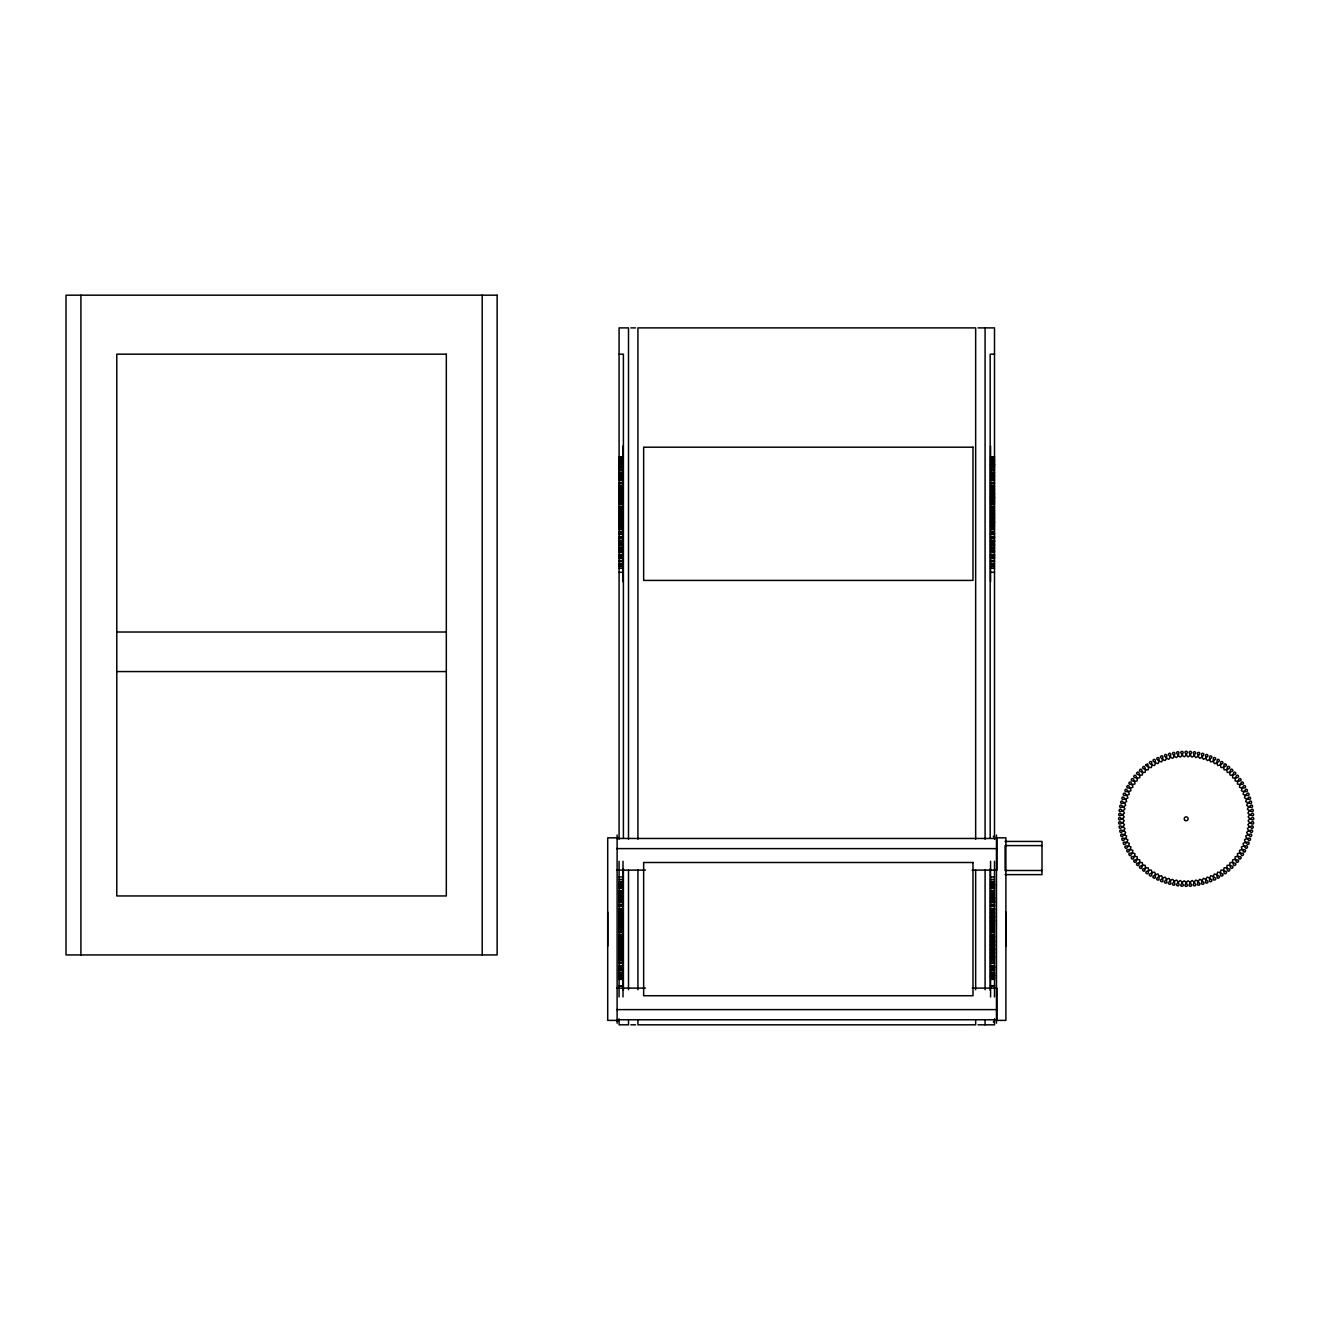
<?xml version="1.0" encoding="UTF-8"?>
<svg xmlns="http://www.w3.org/2000/svg" width="1320" height="1320" viewBox="0 0 1320 1320"><rect width="100%" height="100%" fill="white"/><g stroke="black" fill="none" stroke-linecap="round" stroke-linejoin="round"><path stroke-width="1.5" d="M630.861 327.888L635.563 327.888M978.021 327.888L994.505 327.888L994.505 839.239M619.08 354.189L623.403 354.189L623.403 838.2M994.505 354.189L990.181 354.189L990.181 838.2M619.08 456.753L623.007 456.753M990.577 456.753L994.505 456.753M619.08 457.215L623.007 457.215M990.577 457.215L994.505 457.215M619.08 458.799L623.007 458.799M990.577 458.799L994.505 458.799M619.08 459.31L623.007 459.31M990.577 459.31L994.505 459.31M619.08 460.168L623.007 460.168M990.577 460.168L994.505 460.168M619.08 460.762L623.007 460.762M990.577 460.762L994.505 460.762M619.08 461.06L623.007 461.06M990.577 461.06L994.505 461.06M619.08 461.62L623.007 461.62M990.577 461.62L994.505 461.62M619.08 462.247L623.007 462.363M990.577 462.247L994.505 462.363M619.08 463.534L623.007 463.534M990.577 463.534L994.505 463.534M619.08 464.145L623.007 464.145M990.577 464.145L994.505 464.145M619.08 464.524L623.007 464.524M990.577 464.524L994.505 464.524M619.08 464.772L623.007 464.772M990.577 464.772L994.505 464.772M619.08 465.036L623.007 465.036M990.577 465.036L994.505 465.036M619.08 465.481L623.007 465.481M990.577 465.481L994.505 465.481M619.08 466.207L623.007 466.207M990.577 466.207L994.505 466.207M619.08 466.867L623.007 466.983M990.577 466.867L994.505 466.983M619.08 467.544L623.007 467.379M990.577 467.544L994.505 467.379M619.08 469.062L623.007 469.062M990.577 469.062L994.505 469.062M619.08 469.771L623.007 469.771M990.577 469.771L994.505 469.771M619.08 470.151L623.007 470.151M990.577 470.151L994.505 470.151M619.08 472.098L623.007 472.098M990.577 472.098L994.505 472.098M619.08 472.84L623.007 472.84M990.577 472.84L994.505 472.84M619.08 473.105L623.007 473.105M990.577 473.105L994.505 473.105M619.08 473.962L623.007 473.962M990.577 473.962L994.505 473.962M619.08 475.447L623.007 475.299M990.577 475.447L994.505 475.299M619.08 476.074L623.007 476.108M990.577 476.108L994.505 476.074M619.08 476.223L623.007 476.223M990.577 476.223L994.505 476.223M619.08 477.13L623.007 477.13M990.577 477.13L994.505 477.13M619.08 478.665L623.007 478.665M990.577 478.665L994.505 478.665M619.08 479.49L623.007 479.457M990.577 479.49L994.505 479.457M619.08 480.43L623.007 480.43M990.577 480.43L994.505 480.43M619.08 482.576L623.007 482.576M990.577 482.576L994.505 482.576M619.08 482.988L623.007 482.889M990.577 482.889L994.505 482.988M619.08 483.862L623.007 483.862M990.577 483.862L994.505 483.862M619.08 485.76L623.007 485.76M990.577 485.76L994.505 485.76M619.08 486.635L623.007 486.635M990.577 486.635L994.505 486.635M619.08 487.41L623.007 487.41M990.577 487.41L994.505 487.41M619.08 488.779L623.007 488.779M990.577 488.779L994.505 488.779M619.08 489.489L623.007 489.489M990.577 489.489L994.505 489.489M619.08 490.38L623.007 490.38M990.577 490.38L994.505 490.38M619.08 491.073L623.007 491.073M990.577 491.073L994.505 491.073M619.08 492.409L623.007 492.409M990.577 492.409L994.505 492.409M619.08 493.317L623.007 493.317M990.577 493.317L994.505 493.317M619.08 493.762L623.007 493.762M990.577 493.762L994.505 493.762M619.08 494.224L623.007 494.224M990.577 494.224L994.505 494.224M619.08 494.818L623.007 494.818M990.577 494.818L994.505 494.818M619.08 496.106L623.007 496.106M990.577 496.106L994.505 496.106M619.08 496.897L623.007 496.897M990.577 496.897L994.505 496.897M619.08 497.228L623.007 497.228M990.577 497.228L994.505 497.228M619.08 497.558L623.007 497.558M990.577 497.558L994.505 497.558M619.08 498.151L623.007 498.151M990.577 498.151L994.505 498.151M619.08 498.63L623.007 498.63M990.577 498.63L994.505 498.63M619.08 499.867L623.007 499.867M990.577 499.867L994.505 499.867M619.08 500.676L623.007 500.676M990.577 500.676L994.505 500.676M619.08 501.188L623.007 501.188M990.577 501.188L994.505 501.188M619.08 502.128L623.007 502.128M990.577 502.128L994.505 502.128M619.08 502.524L623.007 502.524M990.577 502.524L994.505 502.524M619.08 503.695L623.007 503.695M990.577 503.695L994.505 503.695M619.08 504.52L623.007 504.52M990.577 504.52L994.505 504.52M619.08 506.451L623.007 506.451M990.577 506.451L994.505 506.451M619.08 507.556L623.007 507.556M990.577 507.556L994.505 507.556M619.08 508.382L623.007 508.382M990.577 508.382L994.505 508.382M619.08 510.213L623.007 510.213M990.577 510.213L994.505 510.213M619.08 510.394L623.007 510.394M990.577 510.394L994.505 510.394M619.08 511.451L623.007 511.451M990.577 511.451L994.505 511.451M619.08 512.275L623.007 512.275M990.577 512.275L994.505 512.275M619.08 513.332L623.007 513.332M990.577 513.332L994.505 513.332M619.08 515.344L623.007 515.344M990.577 515.344L994.505 515.344M619.08 516.186L623.007 516.186M990.577 516.186L994.505 516.186M619.08 517.226L623.007 517.226M990.577 517.226L994.505 517.226M619.08 517.407L623.007 517.407M990.577 517.407L994.505 517.407M619.08 518.364L623.007 518.331M990.577 518.331L994.505 518.364M619.08 519.238L623.007 519.238M990.577 519.238L994.505 519.238M619.08 520.063L623.007 520.063M990.577 520.063L994.505 520.063M619.08 521.185L623.007 521.185M990.577 521.185L994.505 521.185M619.08 521.466L623.007 521.466M990.577 521.466L994.505 521.466M619.08 522.291L623.007 522.291M990.577 522.291L994.505 522.291M619.08 522.407L623.007 522.407M990.577 522.407L994.505 522.407M619.08 523.116L623.007 523.116M990.577 523.116L994.505 523.116M619.08 523.924L623.007 523.924M990.577 523.924L994.505 523.924M619.08 525.112L623.007 525.112M990.577 525.112L994.505 525.112M619.08 525.492L623.007 525.492M990.577 525.492L994.505 525.492M619.08 526.433L623.007 526.433M990.577 526.433L994.505 526.433M619.08 527.753L623.007 527.753M990.577 527.753L994.505 527.753M619.08 528.99L623.007 528.99M990.577 528.99L994.505 528.99M619.08 529.485L623.007 529.485M990.577 529.485L994.505 529.485M619.08 531.531L623.007 531.531M990.577 531.531L994.505 531.531M619.08 532.818L623.007 532.818M990.577 532.818L994.505 532.818M619.08 533.395L623.007 533.395M990.577 533.395L994.505 533.395M619.08 533.874L623.007 533.874M990.577 533.874L994.505 533.874M619.08 534.303L623.007 534.303M990.577 534.303L994.505 534.303M619.08 536.563L623.007 536.563M990.577 536.563L994.505 536.563M619.08 537.24L623.007 537.24M990.577 537.24L994.505 537.24M619.08 537.587L623.007 537.587M990.577 537.587L994.505 537.587M619.08 538.131L623.007 538.131M990.577 538.131L994.505 538.131M619.08 540.21L623.007 540.21M990.577 540.21L994.505 540.21M619.08 541.002L623.007 541.002M990.577 541.002L994.505 541.002M619.08 541.216L623.007 541.216M990.577 541.216L994.505 541.216M619.08 541.612L623.007 541.612M990.577 541.612L994.505 541.612M619.08 541.86L623.007 541.86M990.577 541.86L994.505 541.86M619.08 543.774L623.007 543.774M990.577 543.774L994.505 543.774M619.08 544.747L623.007 544.632M990.577 544.747L994.505 544.632M619.08 545.044L623.007 545.044M990.577 545.044L994.505 545.044M619.08 545.473L623.007 545.473M990.577 545.473L994.505 545.473M619.08 547.206L623.007 547.206M990.577 547.206L994.505 547.206M619.08 548.146L623.007 548.163M990.577 548.146L994.505 548.163M619.08 548.971L623.007 548.971M990.577 548.971L994.505 548.971M619.08 550.506L623.007 550.506M990.577 550.506L994.505 550.506M619.08 551.397L623.007 551.397M990.577 551.397L994.505 551.397M619.08 551.545L623.007 551.545M990.577 551.545L994.505 551.545M619.08 552.321L623.007 552.321M990.577 552.321L994.505 552.321M619.08 554.532L623.007 554.515M990.577 554.515L994.505 554.532M619.08 554.779L623.007 554.779M990.577 554.779L994.505 554.779M619.08 555.159L623.007 555.159M990.577 555.159L994.505 555.159M619.08 555.522L623.007 555.522M990.577 555.522L994.505 555.522M619.08 556.66L623.007 556.66M990.577 556.66L994.505 556.66M619.08 557.469L623.007 557.469M990.577 557.469L994.505 557.469M619.08 557.865L623.007 557.865M990.577 557.865L994.505 557.865M619.08 558.558L623.007 558.558M990.577 558.558L994.505 558.558M619.08 560.769L623.007 560.769M990.577 560.769L994.505 560.769M619.08 561.413L623.007 561.413M990.577 561.413L994.505 561.413M619.08 563.475L623.007 563.475M990.577 563.475L994.505 563.475M619.08 564.086L623.007 564.086M990.577 564.086L994.505 564.086M619.08 565.999L623.007 565.999M990.577 565.999L994.505 565.999M619.08 566.56L623.007 566.56M990.577 566.56L994.505 566.56M619.08 568.309L623.007 568.309M990.577 568.309L994.505 568.309M619.08 572.286L623.007 572.286M990.577 572.286L994.505 572.286M116.787 632.016L446.325 632.016M116.787 671.566L446.325 671.566M617.116 837.837L607.712 837.837L607.712 1020.393L617.116 1020.393M996.468 837.837L1005.889 837.837L1005.889 1020.393L996.468 1020.393M616.638 838.464L996.947 838.464L996.947 870.111L972.279 870.111M1005.097 841.434L1041.991 841.434L1041.991 874.632L1005.097 874.632M1041.991 845.592L1005.097 845.592L1005.097 870.49L1041.991 870.49M616.638 848.611L996.947 848.611M616.638 870.111L645.43 870.111M619.08 876.925L623.007 876.925M990.577 876.925L994.505 876.925M619.08 879.45L623.007 879.45M990.577 879.45L994.505 879.45M619.08 881.512L623.007 881.512M990.577 881.512L994.505 881.512M619.08 882.156L623.007 882.156M990.577 882.156L994.505 882.156M619.08 883.426L623.007 883.426M990.577 883.426L994.505 883.426M619.08 884.367L623.007 884.367M990.577 884.367L994.505 884.367M619.08 885.456L623.007 885.522M990.577 885.522L994.505 885.456M619.08 886.264L623.007 886.264M990.577 886.264L994.505 886.264M619.08 887.403L623.007 887.403M990.577 887.403L994.505 887.403M619.08 888.145L623.007 888.145M990.577 888.145L994.505 888.145M619.08 888.409L623.007 888.409M990.577 888.409L994.505 888.409M619.08 890.604L623.007 890.604M990.577 890.604L994.505 890.604M619.08 891.528L623.007 891.38M990.577 891.528L994.505 891.38M619.08 892.419L623.007 892.419M990.577 892.419L994.505 892.419M619.08 893.953L623.007 893.953M990.577 893.953L994.505 893.953M619.08 894.795L623.007 894.762M990.577 894.762L994.505 894.795M619.08 895.719L623.007 895.719M990.577 895.719L994.505 895.719M619.08 897.171L623.007 897.171M990.577 897.171L994.505 897.171M619.08 897.451L623.007 897.451M990.577 897.451L994.505 897.451M619.08 897.88L623.007 897.88M990.577 897.88L994.505 897.88M619.08 899.168L623.007 899.168M990.577 899.168L994.505 899.168M619.08 900.57L623.007 900.57M990.577 900.57L994.505 900.57M619.08 901.065L623.007 901.065M990.577 901.065L994.505 901.065M619.08 901.312L623.007 901.312M990.577 901.312L994.505 901.312M619.08 901.708L623.007 901.708M990.577 901.708L994.505 901.708M619.08 901.939L623.007 901.939M990.577 901.939L994.505 901.939M619.08 902.715L623.007 902.715M990.577 902.715L994.505 902.715M619.08 904.794L623.007 904.794M990.577 904.794L994.505 904.794M619.08 905.339L623.007 905.339M990.577 905.339L994.505 905.339M619.08 905.685L623.007 905.685M990.577 905.685L994.505 905.685M619.08 906.378L623.007 906.378M990.577 906.378L994.505 906.378M619.08 908.622L623.007 908.622M990.577 908.622L994.505 908.622M619.08 909.067L623.007 909.067M990.577 909.067L994.505 909.067M619.08 909.529L623.007 909.529M990.577 909.529L994.505 909.529M619.08 910.124L623.007 910.124M990.577 910.124L994.505 910.124M619.08 911.394L623.007 911.394M990.577 911.394L994.505 911.394M607.712 912.12L607.712 946.11M1005.889 912.12L1005.889 946.11M619.08 912.516L623.007 912.516M990.577 912.516L994.505 912.516M619.08 912.862L623.007 912.862M990.577 912.862L994.505 912.862M619.08 913.44L623.007 913.44M990.577 913.44L994.505 913.44M619.08 913.935L623.007 913.935M990.577 913.935L994.505 913.935M619.08 915.172L623.007 915.172M990.577 915.172L994.505 915.172M619.08 915.981L623.007 915.981M990.577 915.981L994.505 915.981M619.08 916.493L623.007 916.493M990.577 916.493L994.505 916.493M619.08 916.724L623.007 916.724M990.577 916.724L994.505 916.724M619.08 917.433L623.007 917.433M990.577 917.433L994.505 917.433M619.08 917.812L623.007 917.812M990.577 917.812L994.505 917.812M619.08 919L623.007 919M990.577 919L994.505 919M619.08 919.826L623.007 919.826M990.577 919.826L994.505 919.826M619.08 920.518L623.007 920.518M990.577 920.518L994.505 920.518M619.08 920.65L623.007 920.65M990.577 920.65L994.505 920.65M619.08 921.459L623.007 921.459M990.577 921.459L994.505 921.459M619.08 921.739L623.007 921.739M990.577 921.739L994.505 921.739M619.08 922.861L623.007 922.861M990.577 922.861L994.505 922.861M619.08 923.686L623.007 923.686M990.577 923.686L994.505 923.686M619.08 924.561L623.007 924.594M990.577 924.594L994.505 924.561M619.08 925.518L623.007 925.518M990.577 925.518L994.505 925.518M619.08 926.755L623.007 926.755M990.577 926.755L994.505 926.755M619.08 927.58L623.007 927.58M990.577 927.58L994.505 927.58M619.08 928.554L623.007 928.636M990.577 928.554L994.505 928.636M619.08 929.593L623.007 929.593M990.577 929.593L994.505 929.593M619.08 930.649L623.007 930.649M990.577 930.649L994.505 930.649M619.08 931.474L623.007 931.474M990.577 931.474L994.505 931.474M619.08 932.53L623.007 932.53M990.577 932.53L994.505 932.53M619.08 934.543L623.007 934.543M990.577 934.543L994.505 934.543M619.08 935.368L623.007 935.368M990.577 935.368L994.505 935.368M619.08 936.474L623.007 936.474M990.577 936.474L994.505 936.474M619.08 936.771L623.007 936.771M990.577 936.771L994.505 936.771M619.08 937.711L623.007 937.711M990.577 937.711L994.505 937.711M619.08 938.404L623.007 938.404M990.577 938.404L994.505 938.404M619.08 939.23L623.007 939.23M990.577 939.23L994.505 939.23M619.08 940.401L623.007 940.401M990.577 940.401L994.505 940.401M619.08 940.797L623.007 940.797M990.577 940.797L994.505 940.797M619.08 941.506L623.007 941.506M990.577 941.506L994.505 941.506M619.08 941.737L623.007 941.737M990.577 941.737L994.505 941.737M619.08 942.249L623.007 942.249M990.577 942.249L994.505 942.249M619.08 943.057L623.007 943.057M990.577 943.057L994.505 943.057M619.08 944.295L623.007 944.295M990.577 944.295L994.505 944.295M619.08 944.774L623.007 944.774M990.577 944.774L994.505 944.774M619.08 945.368L623.007 945.368M990.577 945.368L994.505 945.368M619.08 945.697L623.007 945.697M990.577 945.697L994.505 945.697M619.08 946.028L623.007 946.028M990.577 946.028L994.505 946.028M619.08 946.82L623.007 946.82M990.577 946.82L994.505 946.82M619.08 948.106L623.007 948.106M990.577 948.106L994.505 948.106M619.08 948.701L623.007 948.701M990.577 948.701L994.505 948.701M619.08 949.162L623.007 949.162M990.577 949.162L994.505 949.162M619.08 949.608L623.007 949.608M990.577 949.608L994.505 949.608M619.08 949.74L623.007 949.74M990.577 949.74L994.505 949.74M619.08 950.532L623.007 950.532M990.577 950.532L994.505 950.532M619.08 951.852L623.007 951.852M990.577 951.852L994.505 951.852M619.08 952.545L623.007 952.545M990.577 952.545L994.505 952.545M619.08 952.891L623.007 952.891M990.577 952.891L994.505 952.891M619.08 953.436L623.007 953.37M990.577 953.37L994.505 953.436M619.08 954.145L623.007 954.145M990.577 954.145L994.505 954.145M619.08 955.515L623.007 955.515M990.577 955.515L994.505 955.515M619.08 956.291L623.007 956.522M990.577 956.522L994.505 956.291M619.08 956.918L623.007 956.918M990.577 956.918L994.505 956.918M619.08 957.165L623.007 957.165M990.577 957.165L994.505 957.165M619.08 957.66L623.007 957.66M990.577 957.66L994.505 957.66M619.08 959.062L623.007 959.062M990.577 959.062L994.505 959.062M619.08 959.937L623.007 960.036M990.577 960.036L994.505 959.937M619.08 960.778L623.007 960.778M990.577 960.778L994.505 960.778M619.08 962.495L623.007 962.495M990.577 962.495L994.505 962.495M619.08 963.435L623.007 963.468M990.577 963.468L994.505 963.435M619.08 965.811L623.007 965.811M990.577 965.811L994.505 965.811M619.08 966.702L623.007 966.702M990.577 966.702L994.505 966.702M619.08 966.817L623.007 966.851M990.577 966.851L994.505 966.817M619.08 968.962L623.007 968.962M990.577 968.962L994.505 968.962M619.08 969.82L623.007 969.82M990.577 969.82L994.505 969.82M619.08 970.084L623.007 970.084M990.577 970.084L994.505 970.084M619.08 970.827L623.007 970.827M990.577 970.827L994.505 970.827M619.08 972.774L623.007 972.691M990.577 972.774L994.505 972.691M619.08 973.285L623.007 973.17M990.577 973.17L994.505 973.285M619.08 973.863L623.007 973.863M990.577 973.863L994.505 973.863M619.08 974.787L623.007 974.787M990.577 974.787L994.505 974.787M619.08 975.381L623.007 975.381M990.577 975.381L994.505 975.381M619.08 975.562L623.007 975.562M990.577 975.562L994.505 975.562M619.08 975.942L623.007 976.057M990.577 976.057L994.505 975.942M619.08 976.717L623.007 976.717M990.577 976.717L994.505 976.717M619.08 977.443L623.007 977.443M990.577 977.443L994.505 977.443M619.08 978.153L623.007 978.153M990.577 978.153L994.505 978.153M619.08 978.78L623.007 978.78M990.577 978.78L994.505 978.78M619.08 979.39L623.007 979.39M990.577 979.39L994.505 979.39M619.08 985.71L623.007 985.71M990.577 985.71L994.505 985.71M619.08 986.172L623.007 986.172M990.577 986.172L994.505 986.172M616.638 988.119L645.43 988.119M972.279 988.119L996.947 988.119L996.947 1019.766L616.638 1019.766M616.638 1009.618L996.947 1009.618M617.116 1020.888L618.304 1020.888M630.861 1024.815L635.563 1024.815M978.021 1024.815L994.505 1024.815L994.505 1018.743M996.468 835.032L996.468 1023.198M994.505 861.284L994.505 996.947M990.577 445.978L990.577 581.641M990.577 861.284L990.577 996.947M990.181 868.824L990.181 990.28M985.083 327.888L985.083 839.239M985.083 870.012L985.083 989.752M985.083 1020.69L985.083 1024.815M975.661 839.239L975.661 327.888L637.923 327.888L637.923 839.239M975.661 870.012L975.661 989.752M975.661 1020.69L975.661 1024.815L637.923 1024.815L637.923 1020.69M637.923 870.012L637.923 989.752M628.501 839.239L628.501 327.888L619.08 327.888L619.08 839.239M628.501 870.012L628.501 989.752M628.501 1020.69L628.501 1024.815L619.08 1024.815L619.08 1018.743M623.403 868.824L623.403 990.28M623.007 445.978L623.007 581.641M623.007 861.284L623.007 996.947M619.08 861.284L619.08 996.947M617.116 835.032L617.116 1023.198M482.212 295.185L482.212 954.938M80.916 295.185L80.916 954.938M993.597 1021.515A3.498 2.475 -90 0 1 993.349 1021.96M993.333 836.286A3.118 2.211 -90 0 1 993.547 836.698M1145.793 764.89L1147.575 766.573A2.475 2.475 0 0 1 1148.218 767.25A2.838 2.838 0 0 1 1148.614 768.124L1148.186 769.84L1146.42 769.84A2.838 2.838 0 0 1 1145.645 769.246A2.475 2.475 0 0 1 1145.166 768.454C1145.248 763.966 1139.886 767.992 1144.374 769.098A2.475 2.475 0 0 1 1145.067 769.725A2.838 2.838 0 0 1 1145.496 770.583L1145.182 772.332L1143.417 772.431A2.838 2.838 0 0 1 1142.609 771.886A2.475 2.475 0 0 1 1142.08 771.127C1141.849 766.623 1136.801 771.012 1141.338 771.82A2.475 2.475 0 0 1 1142.064 772.398A2.838 2.838 0 0 1 1142.543 773.239L1142.344 774.988L1140.595 775.203A2.838 2.838 0 0 1 1139.754 774.708A2.475 2.475 0 0 1 1139.176 773.982C1139.143 769.577 1133.797 773.998 1138.484 774.724A2.475 2.475 0 0 1 1139.226 775.269A2.838 2.838 0 0 1 1139.77 776.061L1139.737 777.744L1137.939 778.156A2.838 2.838 0 0 1 1137.081 777.711A2.475 2.475 0 0 1 1136.454 777.034C1135.464 772.497 1131.306 777.678 1135.794 777.81A2.475 2.475 0 0 1 1136.586 778.305A2.838 2.838 0 0 1 1137.18 779.064L1137.197 780.829L1135.48 781.259A2.838 2.838 0 0 1 1134.59 780.879A2.475 2.475 0 0 1 1133.929 780.236C1133.138 775.846 1128.649 781.11 1133.319 781.06A2.475 2.475 0 0 1 1134.144 781.489A2.838 2.838 0 0 1 1134.787 782.215L1134.969 783.898L1133.22 784.509A2.838 2.838 0 0 1 1132.312 784.195A2.475 2.475 0 0 1 1131.603 783.585C1130.563 779.295 1126.306 784.575 1131.058 784.443A2.475 2.475 0 0 1 1131.9 784.839A2.838 2.838 0 0 1 1132.593 785.515L1132.824 787.264L1131.174 787.908A2.838 2.838 0 0 1 1130.25 787.644A2.475 2.475 0 0 1 1129.491 787.083C1128.204 782.777 1124.359 788.535 1129.013 787.974A2.475 2.475 0 0 1 1129.87 788.304A2.838 2.838 0 0 1 1130.597 788.947L1130.943 790.68L1129.342 791.422A2.838 2.838 0 0 1 1128.402 791.208A2.475 2.475 0 0 1 1127.61 790.713C1125.729 786.538 1122.676 792.511 1127.181 791.62A2.475 2.475 0 0 1 1128.072 791.901A2.838 2.838 0 0 1 1128.831 792.495L1129.293 794.211L1127.726 795.036A2.838 2.838 0 0 1 1126.768 794.887A2.475 2.475 0 0 1 1125.96 794.442C1123.947 790.399 1121.092 796.537 1125.597 795.382A2.475 2.475 0 0 1 1126.488 795.597A2.838 2.838 0 0 1 1127.296 796.158L1127.857 797.824L1126.356 798.765A2.838 2.838 0 0 1 1125.382 798.666A2.475 2.475 0 0 1 1124.557 798.27C1122.313 794.327 1119.772 800.596 1124.244 799.227A2.475 2.475 0 0 1 1125.151 799.392A2.838 2.838 0 0 1 1125.993 799.887L1126.669 801.421L1125.217 802.56A2.838 2.838 0 0 1 1124.244 802.527A2.475 2.475 0 0 1 1123.386 802.18C1120.96 798.385 1118.782 804.853 1123.139 803.154A2.475 2.475 0 0 1 1124.062 803.269A2.838 2.838 0 0 1 1124.92 803.715L1125.696 805.2L1124.31 806.421A2.838 2.838 0 0 1 1123.336 806.454A2.475 2.475 0 0 1 1122.462 806.157C1119.64 802.51 1118.106 809.127 1122.28 807.147A2.475 2.475 0 0 1 1123.205 807.196A2.838 2.838 0 0 1 1124.095 807.576L1124.97 809.011L1123.65 810.315A2.838 2.838 0 0 1 1122.693 810.414A2.475 2.475 0 0 1 1121.802 810.183C1118.997 806.685 1117.462 813.351 1121.67 811.189A2.475 2.475 0 0 1 1122.594 811.173A2.838 2.838 0 0 1 1123.501 811.503L1124.458 812.988L1123.254 814.259A2.838 2.838 0 0 1 1122.297 814.423A2.475 2.475 0 0 1 1121.373 814.242C1118.271 810.909 1117.363 817.723 1121.323 815.248A2.475 2.475 0 0 1 1122.247 815.183A2.838 2.838 0 0 1 1123.171 815.446L1124.227 816.865L1123.089 818.218A2.838 2.838 0 0 1 1122.132 818.433A2.475 2.475 0 0 1 1121.224 818.317C1117.809 815.232 1117.462 822.03 1121.224 819.324A2.475 2.475 0 0 1 1122.132 819.208A2.838 2.838 0 0 1 1123.089 819.423L1124.227 820.76L1123.171 822.195A2.838 2.838 0 0 1 1122.247 822.459A2.475 2.475 0 0 1 1121.323 822.393C1117.743 819.505 1117.809 826.353 1121.373 823.399A2.475 2.475 0 0 1 1122.297 823.218A2.838 2.838 0 0 1 1123.254 823.383L1124.458 824.654L1123.501 826.138A2.838 2.838 0 0 1 1122.594 826.468A2.475 2.475 0 0 1 1121.67 826.452C1117.891 823.795 1118.486 830.692 1121.802 827.458A2.475 2.475 0 0 1 1122.693 827.227A2.838 2.838 0 0 1 1123.65 827.31L1124.953 828.514L1124.095 830.049A2.838 2.838 0 0 1 1123.205 830.445A2.475 2.475 0 0 1 1122.28 830.494C1118.436 828.036 1119.294 834.916 1122.462 831.484A2.475 2.475 0 0 1 1123.336 831.188A2.838 2.838 0 0 1 1124.31 831.22L1125.679 832.342L1124.92 833.927A2.838 2.838 0 0 1 1124.062 834.372A2.475 2.475 0 0 1 1123.139 834.487C1119.112 832.293 1120.597 839.19 1123.386 835.461A2.475 2.475 0 0 1 1124.244 835.114A2.838 2.838 0 0 1 1125.217 835.082L1126.653 836.105L1125.993 837.755A2.838 2.838 0 0 1 1125.151 838.249A2.475 2.475 0 0 1 1124.244 838.414C1120.119 836.418 1121.835 843.183 1124.557 839.371A2.475 2.475 0 0 1 1125.382 838.976A2.838 2.838 0 0 1 1126.356 838.876L1127.857 839.817L1127.296 841.483A2.838 2.838 0 0 1 1126.488 842.044A2.475 2.475 0 0 1 1125.597 842.259C1121.307 840.625 1123.584 847.176 1125.96 843.199A2.475 2.475 0 0 1 1126.768 842.754A2.838 2.838 0 0 1 1127.726 842.589L1129.293 843.43L1128.831 845.147A2.838 2.838 0 0 1 1128.072 845.74A2.475 2.475 0 0 1 1127.181 846.021C1122.825 844.684 1125.564 851.103 1127.61 846.928A2.475 2.475 0 0 1 1128.402 846.433A2.838 2.838 0 0 1 1129.342 846.219L1130.943 846.961L1130.597 848.694A2.838 2.838 0 0 1 1129.87 849.337A2.475 2.475 0 0 1 1129.013 849.668C1124.524 848.529 1127.643 854.816 1129.491 850.558A2.475 2.475 0 0 1 1130.25 849.997A2.838 2.838 0 0 1 1131.174 849.733L1132.824 850.377L1132.593 852.126A2.838 2.838 0 0 1 1131.9 852.803A2.475 2.475 0 0 1 1131.058 853.198C1126.537 852.39 1130.101 858.445 1131.603 854.057A2.475 2.475 0 0 1 1132.312 853.446A2.838 2.838 0 0 1 1133.22 853.132L1134.903 853.66L1134.787 855.426A2.838 2.838 0 0 1 1134.144 856.152A2.475 2.475 0 0 1 1133.319 856.581C1128.765 856.102 1132.791 861.894 1133.929 857.406A2.475 2.475 0 0 1 1134.59 856.762A2.838 2.838 0 0 1 1135.48 856.383L1137.197 856.812L1137.18 858.577A2.838 2.838 0 0 1 1136.586 859.336A2.475 2.475 0 0 1 1135.794 859.832C1131.19 859.551 1135.514 865.178 1136.454 860.607A2.475 2.475 0 0 1 1137.081 859.93A2.838 2.838 0 0 1 1137.939 859.485L1139.671 859.815L1139.77 861.564A2.838 2.838 0 0 1 1139.226 862.372A2.475 2.475 0 0 1 1138.484 862.917C1133.962 862.752 1138.368 868.329 1139.176 863.643A2.475 2.475 0 0 1 1139.754 862.933A2.838 2.838 0 0 1 1140.595 862.439L1142.344 862.653L1142.559 864.402A2.838 2.838 0 0 1 1142.064 865.243A2.475 2.475 0 0 1 1141.338 865.821C1136.734 866.019 1141.618 871.183 1142.08 866.514A2.475 2.475 0 0 1 1142.609 865.755A2.838 2.838 0 0 1 1143.417 865.21L1145.182 865.309L1145.496 867.042A2.838 2.838 0 0 1 1145.067 867.916A2.475 2.475 0 0 1 1144.374 868.543C1139.902 868.741 1144.836 874.005 1145.166 869.187A2.475 2.475 0 0 1 1145.645 868.395A2.838 2.838 0 0 1 1146.42 867.801L1148.186 867.801L1148.614 869.5A2.838 2.838 0 0 1 1148.218 870.391A2.475 2.475 0 0 1 1147.575 871.068C1143.037 872.041 1148.73 876.282 1148.4 871.662A2.475 2.475 0 0 1 1148.845 870.853A2.838 2.838 0 0 1 1149.572 870.21L1151.337 870.078L1151.865 871.761A2.838 2.838 0 0 1 1151.535 872.685A2.475 2.475 0 0 1 1150.941 873.394C1146.42 874.533 1152.343 878.559 1151.799 873.939A2.475 2.475 0 0 1 1152.178 873.081A2.838 2.838 0 0 1 1152.871 872.404L1154.62 872.173L1155.264 873.823A2.838 2.838 0 0 1 1154.984 874.747A2.475 2.475 0 0 1 1154.439 875.49C1150.034 877.041 1156.237 880.506 1155.33 875.985A2.475 2.475 0 0 1 1155.66 875.111A2.838 2.838 0 0 1 1156.303 874.384L1158.036 874.038L1158.778 875.655A2.838 2.838 0 0 1 1158.564 876.595A2.475 2.475 0 0 1 1158.053 877.371C1153.729 879.219 1160.197 882.239 1158.976 877.8A2.475 2.475 0 0 1 1159.257 876.925A2.838 2.838 0 0 1 1159.851 876.15L1161.551 875.704L1162.392 877.255A2.838 2.838 0 0 1 1162.243 878.212A2.475 2.475 0 0 1 1161.782 879.021C1157.657 881.249 1164.289 883.674 1162.738 879.4A2.475 2.475 0 0 1 1162.953 878.493A2.838 2.838 0 0 1 1163.497 877.701L1165.18 877.14L1166.104 878.641A2.838 2.838 0 0 1 1166.022 879.599A2.475 2.475 0 0 1 1165.609 880.44C1161.583 882.684 1168.332 885.076 1166.583 880.753A2.475 2.475 0 0 1 1166.748 879.829A2.838 2.838 0 0 1 1167.243 879.005L1168.876 878.345L1169.899 879.78A2.838 2.838 0 0 1 1169.883 880.737A2.475 2.475 0 0 1 1169.52 881.611C1165.593 883.889 1172.44 886.215 1170.51 881.859A2.475 2.475 0 0 1 1170.609 880.935A2.838 2.838 0 0 1 1171.054 880.077L1172.655 879.301L1173.76 880.671A2.838 2.838 0 0 1 1173.793 881.644A2.475 2.475 0 0 1 1173.496 882.519C1169.784 885.258 1176.764 886.793 1174.503 882.717A2.475 2.475 0 0 1 1174.553 881.793A2.838 2.838 0 0 1 1174.932 880.902L1176.466 880.044L1177.671 881.331A2.838 2.838 0 0 1 1177.77 882.304A2.475 2.475 0 0 1 1177.522 883.195C1173.958 886.132 1181.07 887.271 1178.529 883.327A2.475 2.475 0 0 1 1178.529 882.387A2.838 2.838 0 0 1 1178.859 881.48L1180.344 880.522L1181.614 881.743A2.838 2.838 0 0 1 1181.763 882.701A2.475 2.475 0 0 1 1181.582 883.608C1178.314 887.122 1185.591 887.122 1182.604 883.674A2.475 2.475 0 0 1 1182.522 882.75A2.838 2.838 0 0 1 1182.803 881.826L1184.222 880.77L1185.574 881.909A2.838 2.838 0 0 1 1185.789 882.849A2.475 2.475 0 0 1 1185.657 883.773C1182.604 887.221 1189.749 887.32 1186.68 883.773A2.475 2.475 0 0 1 1186.548 882.849A2.838 2.838 0 0 1 1186.763 881.909L1188.116 880.77L1189.534 881.826A2.838 2.838 0 0 1 1189.815 882.75A2.475 2.475 0 0 1 1189.749 883.674C1186.779 887.122 1194.022 887.139 1190.755 883.608A2.475 2.475 0 0 1 1190.574 882.701A2.838 2.838 0 0 1 1190.722 881.743L1192.009 880.522L1193.495 881.48A2.838 2.838 0 0 1 1193.824 882.387A2.475 2.475 0 0 1 1193.808 883.327C1191.118 887.106 1198.378 886.281 1194.814 883.195A2.475 2.475 0 0 1 1194.567 882.304A2.838 2.838 0 0 1 1194.666 881.331L1195.87 880.044L1197.405 880.902A2.838 2.838 0 0 1 1197.801 881.793A2.475 2.475 0 0 1 1197.851 882.717C1195.557 886.842 1202.586 885.208 1198.841 882.519A2.475 2.475 0 0 1 1198.543 881.644A2.838 2.838 0 0 1 1198.576 880.671L1199.698 879.301L1201.282 880.077A2.838 2.838 0 0 1 1201.728 880.935A2.475 2.475 0 0 1 1201.827 881.859C1199.781 886.05 1206.744 884.12 1202.817 881.611A2.475 2.475 0 0 1 1202.47 880.737A2.838 2.838 0 0 1 1202.438 879.78L1203.46 878.345L1205.094 879.005A2.838 2.838 0 0 1 1205.589 879.829A2.475 2.475 0 0 1 1205.754 880.753C1203.988 885.076 1210.786 882.684 1206.727 880.44A2.475 2.475 0 0 1 1206.315 879.599A2.838 2.838 0 0 1 1206.232 878.641L1207.173 877.14L1208.839 877.701A2.838 2.838 0 0 1 1209.384 878.493A2.475 2.475 0 0 1 1209.615 879.4C1208.196 883.922 1214.796 880.852 1210.555 879.021A2.475 2.475 0 0 1 1210.093 878.212A2.838 2.838 0 0 1 1209.945 877.255L1210.786 875.704L1212.486 876.15A2.838 2.838 0 0 1 1213.097 876.925A2.475 2.475 0 0 1 1213.361 877.8C1212.123 882.239 1218.64 879.219 1214.284 877.371A2.475 2.475 0 0 1 1213.773 876.595A2.838 2.838 0 0 1 1213.575 875.655L1214.301 874.038L1216.034 874.384A2.838 2.838 0 0 1 1216.677 875.111A2.475 2.475 0 0 1 1217.024 875.985C1216.198 880.638 1222.32 876.793 1217.898 875.49A2.475 2.475 0 0 1 1217.353 874.747A2.838 2.838 0 0 1 1217.089 873.823L1217.716 872.173L1219.466 872.404A2.838 2.838 0 0 1 1220.159 873.081A2.475 2.475 0 0 1 1220.538 873.939C1219.861 878.46 1225.966 874.714 1221.396 873.394A2.475 2.475 0 0 1 1220.802 872.685A2.838 2.838 0 0 1 1220.472 871.761L1221 870.078L1222.765 870.21A2.838 2.838 0 0 1 1223.491 870.853A2.475 2.475 0 0 1 1223.937 871.662C1223.722 876.397 1229.283 871.794 1224.762 871.068A2.475 2.475 0 0 1 1224.118 870.391A2.838 2.838 0 0 1 1223.739 869.5L1224.151 867.801L1225.917 867.801A2.838 2.838 0 0 1 1226.693 868.395A2.475 2.475 0 0 1 1227.188 869.187C1227.105 873.807 1232.599 869.22 1227.963 868.543A2.475 2.475 0 0 1 1227.286 867.916A2.838 2.838 0 0 1 1226.841 867.042L1227.154 865.309L1228.92 865.21A2.838 2.838 0 0 1 1229.728 865.755A2.475 2.475 0 0 1 1230.256 866.514C1230.586 871.167 1235.652 866.101 1230.999 865.821A2.475 2.475 0 0 1 1230.273 865.243A2.838 2.838 0 0 1 1229.794 864.402L1229.993 862.653L1231.758 862.439A2.838 2.838 0 0 1 1232.583 862.933A2.475 2.475 0 0 1 1233.177 863.643C1233.639 868.18 1238.605 863.115 1233.87 862.917A2.475 2.475 0 0 1 1233.111 862.372A2.838 2.838 0 0 1 1232.566 861.564L1232.666 859.815L1234.398 859.485A2.838 2.838 0 0 1 1235.256 859.93A2.475 2.475 0 0 1 1235.899 860.607C1236.856 865.21 1241.097 859.485 1236.543 859.832A2.475 2.475 0 0 1 1235.751 859.336A2.838 2.838 0 0 1 1235.157 858.577L1235.14 856.812L1236.856 856.383A2.838 2.838 0 0 1 1237.747 856.762A2.475 2.475 0 0 1 1238.424 857.406C1239.612 861.927 1243.621 855.954 1239.018 856.581A2.475 2.475 0 0 1 1238.193 856.152A2.838 2.838 0 0 1 1237.549 855.426L1237.434 853.66L1239.117 853.132A2.838 2.838 0 0 1 1240.024 853.446A2.475 2.475 0 0 1 1240.734 854.057C1242.433 858.445 1245.783 852.192 1241.278 853.198A2.475 2.475 0 0 1 1240.437 852.803A2.838 2.838 0 0 1 1239.76 852.126L1239.513 850.377L1241.163 849.733A2.838 2.838 0 0 1 1242.103 849.997A2.475 2.475 0 0 1 1242.846 850.558C1244.414 854.782 1247.994 848.776 1243.324 849.668A2.475 2.475 0 0 1 1242.466 849.337A2.838 2.838 0 0 1 1241.741 848.694L1241.394 846.961L1242.995 846.219A2.838 2.838 0 0 1 1243.951 846.433A2.475 2.475 0 0 1 1244.727 846.928C1246.921 851.086 1249.528 844.47 1245.156 846.021A2.475 2.475 0 0 1 1244.265 845.74A2.838 2.838 0 0 1 1243.506 845.147L1243.061 843.43L1244.611 842.589A2.838 2.838 0 0 1 1245.568 842.737A2.475 2.475 0 0 1 1246.377 843.199C1248.67 847.242 1251.03 840.625 1246.74 842.259A2.475 2.475 0 0 1 1245.849 842.044A2.838 2.838 0 0 1 1245.041 841.483L1244.479 839.817L1245.981 838.876A2.838 2.838 0 0 1 1246.955 838.976A2.475 2.475 0 0 1 1247.779 839.371C1250.337 843.249 1252.267 836.534 1248.093 838.414A2.475 2.475 0 0 1 1247.186 838.249A2.838 2.838 0 0 1 1246.344 837.755L1245.684 836.105L1247.12 835.082A2.838 2.838 0 0 1 1248.093 835.114A2.475 2.475 0 0 1 1248.951 835.461C1251.871 839.091 1253.257 832.26 1249.198 834.487A2.475 2.475 0 0 1 1248.291 834.372A2.838 2.838 0 0 1 1247.416 833.927L1246.657 832.342L1248.027 831.22A2.838 2.838 0 0 1 1249 831.188A2.475 2.475 0 0 1 1249.875 831.484C1252.993 834.916 1254 828.019 1250.056 830.494A2.475 2.475 0 0 1 1249.132 830.445A2.838 2.838 0 0 1 1248.241 830.049L1247.383 828.514L1248.687 827.31A2.838 2.838 0 0 1 1249.644 827.227A2.475 2.475 0 0 1 1250.551 827.458C1253.918 830.726 1254.347 823.696 1250.667 826.452A2.475 2.475 0 0 1 1249.743 826.468A2.838 2.838 0 0 1 1248.835 826.138L1247.878 824.654L1249.099 823.383A2.838 2.838 0 0 1 1250.056 823.218A2.475 2.475 0 0 1 1250.964 823.399C1254.561 826.353 1254.594 819.505 1251.03 822.393A2.475 2.475 0 0 1 1250.106 822.459A2.838 2.838 0 0 1 1249.166 822.195L1248.126 820.76L1249.248 819.423A2.838 2.838 0 0 1 1250.205 819.208A2.475 2.475 0 0 1 1251.112 819.324C1254.792 822.112 1254.577 815.215 1251.112 818.317A2.475 2.475 0 0 1 1250.205 818.433A2.838 2.838 0 0 1 1249.248 818.218L1248.126 816.865L1249.166 815.446A2.838 2.838 0 0 1 1250.106 815.183A2.475 2.475 0 0 1 1251.03 815.248C1255.023 817.723 1254.033 810.909 1250.964 814.242A2.475 2.475 0 0 1 1250.056 814.423A2.838 2.838 0 0 1 1249.099 814.259L1247.895 813.087L1248.835 811.503A2.838 2.838 0 0 1 1249.743 811.173A2.475 2.475 0 0 1 1250.667 811.189C1254.759 813.417 1253.538 806.718 1250.551 810.183A2.475 2.475 0 0 1 1249.644 810.414A2.838 2.838 0 0 1 1248.687 810.315L1247.383 809.127L1248.241 807.576A2.838 2.838 0 0 1 1249.132 807.196A2.475 2.475 0 0 1 1250.056 807.147C1254.363 808.978 1252.614 802.527 1249.875 806.157A2.475 2.475 0 0 1 1249 806.454A2.838 2.838 0 0 1 1248.027 806.421L1246.657 805.299L1247.416 803.715A2.838 2.838 0 0 1 1248.291 803.269A2.475 2.475 0 0 1 1249.198 803.154C1253.389 805.117 1251.459 798.286 1248.951 802.18A2.475 2.475 0 0 1 1248.093 802.527A2.838 2.838 0 0 1 1247.12 802.56L1245.684 801.52L1246.344 799.887A2.838 2.838 0 0 1 1247.186 799.392A2.475 2.475 0 0 1 1248.093 799.227C1252.35 800.728 1250.37 794.392 1247.779 798.27A2.475 2.475 0 0 1 1246.955 798.666A2.838 2.838 0 0 1 1245.981 798.765L1244.479 797.824L1245.041 796.141A2.838 2.838 0 0 1 1245.849 795.597A2.475 2.475 0 0 1 1246.74 795.382C1251.228 796.636 1248.324 790.333 1246.377 794.442A2.475 2.475 0 0 1 1245.568 794.887A2.838 2.838 0 0 1 1244.611 795.036L1243.093 794.293L1243.506 792.495A2.838 2.838 0 0 1 1244.265 791.901A2.475 2.475 0 0 1 1245.156 791.62C1249.71 792.445 1246.558 786.505 1244.727 790.713A2.475 2.475 0 0 1 1243.951 791.208A2.838 2.838 0 0 1 1242.995 791.422L1241.443 790.779L1241.741 788.947A2.838 2.838 0 0 1 1242.466 788.304A2.475 2.475 0 0 1 1243.324 787.974C1247.862 788.584 1244.562 782.809 1242.846 787.083A2.475 2.475 0 0 1 1242.103 787.644A2.838 2.838 0 0 1 1241.163 787.908L1239.513 787.264L1239.76 785.515A2.838 2.838 0 0 1 1240.437 784.839A2.475 2.475 0 0 1 1241.278 784.443C1245.882 784.806 1242.12 779.229 1240.734 783.585A2.475 2.475 0 0 1 1240.024 784.195A2.838 2.838 0 0 1 1239.117 784.509L1237.434 783.981L1237.549 782.215A2.838 2.838 0 0 1 1238.193 781.489A2.475 2.475 0 0 1 1239.018 781.06C1243.506 781.291 1239.645 775.714 1238.424 780.236A2.475 2.475 0 0 1 1237.747 780.879A2.838 2.838 0 0 1 1236.856 781.259L1235.207 780.912L1235.157 779.064A2.838 2.838 0 0 1 1235.751 778.305A2.475 2.475 0 0 1 1236.543 777.81C1241.196 777.463 1236.51 772.563 1235.899 777.034A2.475 2.475 0 0 1 1235.256 777.711A2.838 2.838 0 0 1 1234.398 778.156L1232.666 777.827L1232.566 776.061A2.838 2.838 0 0 1 1233.111 775.269A2.475 2.475 0 0 1 1233.87 774.724C1238.341 774.312 1233.903 769.428 1233.177 773.982A2.475 2.475 0 0 1 1232.583 774.708A2.838 2.838 0 0 1 1231.758 775.203L1230.075 775.071L1229.794 773.239A2.838 2.838 0 0 1 1230.273 772.398A2.475 2.475 0 0 1 1230.999 771.82C1235.586 770.929 1230.438 766.656 1230.256 771.127A2.475 2.475 0 0 1 1229.728 771.886A2.838 2.838 0 0 1 1228.92 772.431L1227.237 772.398L1226.841 770.583A2.838 2.838 0 0 1 1227.27 769.725A2.475 2.475 0 0 1 1227.963 769.098C1232.517 767.861 1226.957 763.983 1227.188 768.454A2.475 2.475 0 0 1 1226.693 769.246A2.838 2.838 0 0 1 1225.917 769.824L1224.151 769.84L1223.739 768.124A2.838 2.838 0 0 1 1224.118 767.233A2.475 2.475 0 0 1 1224.762 766.573C1229.168 765.303 1223.458 761.442 1223.937 765.98A2.475 2.475 0 0 1 1223.491 766.788A2.838 2.838 0 0 1 1222.765 767.432L1221 767.563L1220.472 765.88A2.838 2.838 0 0 1 1220.802 764.957A2.475 2.475 0 0 1 1221.396 764.247C1225.736 762.597 1219.861 759.247 1220.538 763.702A2.475 2.475 0 0 1 1220.159 764.544A2.838 2.838 0 0 1 1219.466 765.237L1217.716 765.468L1217.089 763.818A2.838 2.838 0 0 1 1217.353 762.894A2.475 2.475 0 0 1 1217.898 762.152C1222.056 760.353 1216.314 757.086 1217.007 761.656A2.475 2.475 0 0 1 1216.677 762.531A2.838 2.838 0 0 1 1216.034 763.257L1214.4 763.636L1213.575 761.986A2.838 2.838 0 0 1 1213.773 761.046A2.475 2.475 0 0 1 1214.284 760.27C1218.443 758.059 1212.222 755.518 1213.361 759.841A2.475 2.475 0 0 1 1213.08 760.716A2.838 2.838 0 0 1 1212.486 761.491L1210.786 761.937L1209.945 760.386A2.838 2.838 0 0 1 1210.093 759.429A2.475 2.475 0 0 1 1210.555 758.62C1214.515 756.36 1208.262 753.868 1209.615 758.241A2.475 2.475 0 0 1 1209.384 759.148A2.838 2.838 0 0 1 1208.839 759.94L1207.272 760.534L1206.232 759A2.838 2.838 0 0 1 1206.315 758.043A2.475 2.475 0 0 1 1206.727 757.202C1210.473 754.545 1204.12 752.631 1205.754 756.888A2.475 2.475 0 0 1 1205.589 757.812A2.838 2.838 0 0 1 1205.094 758.637L1203.46 759.297L1202.438 757.861A2.838 2.838 0 0 1 1202.47 756.888A2.475 2.475 0 0 1 1202.817 756.03C1206.43 753.241 1199.88 751.641 1201.827 755.783A2.475 2.475 0 0 1 1201.728 756.707A2.838 2.838 0 0 1 1201.282 757.564L1199.797 758.356L1198.576 756.97A2.838 2.838 0 0 1 1198.543 755.997A2.475 2.475 0 0 1 1198.841 755.122C1202.239 751.921 1195.672 750.948 1197.834 754.924A2.475 2.475 0 0 1 1197.801 755.848A2.838 2.838 0 0 1 1197.405 756.739L1195.87 757.597L1194.666 756.31A2.838 2.838 0 0 1 1194.567 755.337A2.475 2.475 0 0 1 1194.814 754.446C1198.032 751.13 1191.349 750.453 1193.808 754.314A2.475 2.475 0 0 1 1193.824 755.238A2.838 2.838 0 0 1 1193.478 756.162L1192.009 757.119L1190.722 755.898A2.838 2.838 0 0 1 1190.574 754.941A2.475 2.475 0 0 1 1190.755 754.034C1193.742 750.552 1187.125 750.238 1189.749 753.967A2.475 2.475 0 0 1 1189.815 754.891A2.838 2.838 0 0 1 1189.534 755.815L1188.214 756.871L1186.763 755.733A2.838 2.838 0 0 1 1186.548 754.792A2.475 2.475 0 0 1 1186.68 753.868C1189.436 750.288 1182.819 750.288 1185.657 753.868A2.475 2.475 0 0 1 1185.789 754.792A2.838 2.838 0 0 1 1185.574 755.733L1184.32 756.855L1182.803 755.815A2.838 2.838 0 0 1 1182.522 754.891A2.475 2.475 0 0 1 1182.604 753.967C1185.112 750.222 1178.545 750.667 1181.582 754.034A2.475 2.475 0 0 1 1181.763 754.941A2.838 2.838 0 0 1 1181.614 755.898L1180.443 757.102L1178.859 756.162A2.838 2.838 0 0 1 1178.529 755.238A2.475 2.475 0 0 1 1178.529 754.314C1180.839 750.37 1174.289 751.179 1177.522 754.446A2.475 2.475 0 0 1 1177.77 755.337A2.838 2.838 0 0 1 1177.671 756.31L1176.466 757.597L1174.932 756.739A2.838 2.838 0 0 1 1174.553 755.848A2.475 2.475 0 0 1 1174.503 754.924C1176.813 751.113 1170.147 751.839 1173.496 755.122A2.475 2.475 0 0 1 1173.793 755.997A2.838 2.838 0 0 1 1173.76 756.97L1172.754 758.307L1171.054 757.564A2.838 2.838 0 0 1 1170.609 756.707A2.475 2.475 0 0 1 1170.51 755.783C1172.457 751.756 1165.907 753.01 1169.52 756.03A2.475 2.475 0 0 1 1169.883 756.888A2.838 2.838 0 0 1 1169.899 757.861L1168.876 759.297L1167.243 758.637A2.838 2.838 0 0 1 1166.748 757.812A2.475 2.475 0 0 1 1166.583 756.888C1168.381 752.73 1161.847 754.462 1165.609 757.202A2.475 2.475 0 0 1 1166.022 758.043A2.838 2.838 0 0 1 1166.104 759L1165.18 760.501L1163.497 759.94A2.838 2.838 0 0 1 1162.953 759.148A2.475 2.475 0 0 1 1162.738 758.241C1164.108 753.868 1157.904 756.162 1161.782 758.62A2.475 2.475 0 0 1 1162.243 759.429A2.838 2.838 0 0 1 1162.392 760.386L1161.649 761.887L1159.851 761.491A2.838 2.838 0 0 1 1159.257 760.716A2.475 2.475 0 0 1 1158.976 759.841C1160.362 755.518 1153.977 758.043 1158.053 760.27A2.475 2.475 0 0 1 1158.564 761.046A2.838 2.838 0 0 1 1158.778 761.986L1158.118 763.537L1156.303 763.257A2.838 2.838 0 0 1 1155.66 762.531A2.475 2.475 0 0 1 1155.33 761.656C1156.171 757.152 1150.264 760.221 1154.439 762.152A2.475 2.475 0 0 1 1154.984 762.894A2.838 2.838 0 0 1 1155.264 763.818L1154.62 765.468L1152.871 765.237A2.838 2.838 0 0 1 1152.178 764.56A2.475 2.475 0 0 1 1151.799 763.702C1152.476 759.247 1146.651 762.465 1150.941 764.247A2.475 2.475 0 0 1 1151.535 764.957A2.838 2.838 0 0 1 1151.865 765.88L1151.337 767.563L1149.572 767.432A2.838 2.838 0 0 1 1148.845 766.788A2.475 2.475 0 0 1 1148.4 765.98L1147.509 763.818L1145.793 764.89M497.129 295.185L66 295.185L66 954.938L497.129 954.938L497.129 295.185M446.325 354.173L116.787 354.173L116.787 895.95L446.325 895.95L446.325 354.173M972.989 447.199L643.648 447.199L643.648 580.42L972.989 580.42L972.989 447.199M623.007 514.288L619.08 514.288L623.007 514.371M994.505 514.288L990.577 514.288L994.505 514.371M972.989 862.505L643.648 862.505L643.648 995.726L972.989 995.726L972.989 862.505M623.007 884.945L619.08 884.945L623.007 885.06M994.505 884.945L990.577 884.945L994.505 885.06M623.007 898.194L619.08 898.194L623.007 898.293M994.505 898.194L990.577 898.194L994.505 898.293M623.007 967.477L619.08 967.477L623.007 967.626M994.505 967.477L990.577 967.477L994.505 967.626M1185.195 820.512A1.963 1.963 0 0 0 1188.132 818.812A1.963 1.963 0 0 0 1185.195 817.113A1.963 1.963 0 0 0 1185.195 820.512"/></g></svg>
